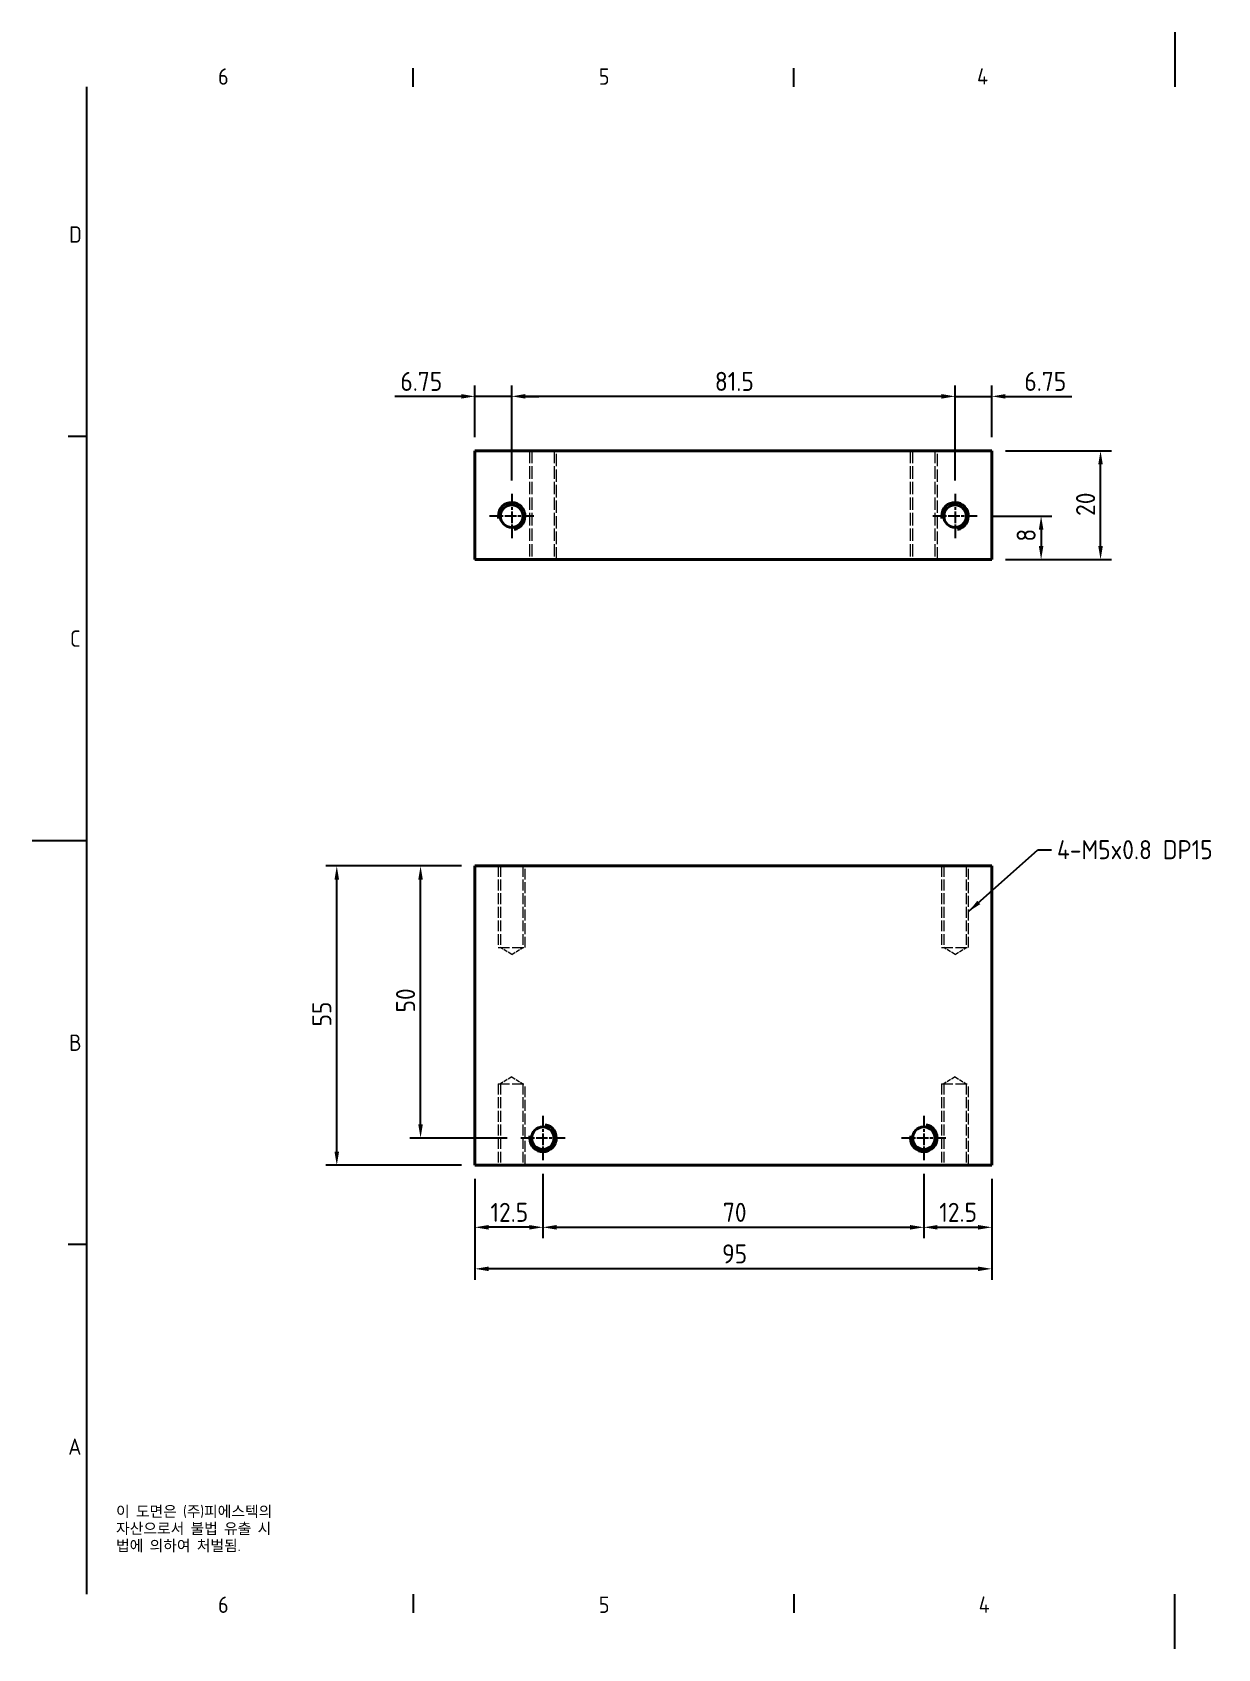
# Model space of a CAD drawing. Header units: millimetres. Extents: x 0 to 420, y 0 to 297.
# Drawn here: x 0 to 217.9, y 0 to 297 of the extents above; entities that cross this region are included whole.
import ezdxf

# ---------------------------------------------------------------- set-up
doc = ezdxf.new("R2010")
doc.units = ezdxf.units.MM
doc.linetypes.add('CHAIN', pattern=[0.35429999999999995, 0.2362, -0.0295, 0.0591, -0.0295])
doc.linetypes.add('DASHED', pattern=[0.2067, 0.1654, -0.0413])
doc.layers.get('0').update_dxf_attribs({"color": 3, "lineweight": 25})
for name, color, linetype, lineweight in [('가려진 것(ISO)', 2, 'DASHED', 18), ('가시적인 것(ISO)', 3, 'Continuous', 40), ('가시적인 좁은 것(ISO)', 3, 'Continuous', 35), ('경계(ISO)', 7, 'Continuous', 25), ('기호(ISO)', 5, 'Continuous', 25), ('중심 표식(ISO)', 1, 'Continuous', 25), ('치수(ISO)', 2, 'Continuous', 25)]:
    doc.layers.add(name, color=color, linetype=linetype, lineweight=lineweight)
doc.styles.add('문자 텍스트_PSTEK_POSCO', font='isocp.shx')
doc.styles.add('치수 텍스트_PSTEK_POSCO', font='isocp.shx')
doc.dimstyles.new('치수_PSTEK_POSCO', dxfattribs={"dimtxt": 3.5, "dimasz": 2.5, "dimexe": 2, "dimexo": 2.5, "dimgap": 1, "dimtad": 1, "dimrnd": 1e-08, "dimdsep": 46, "dimtxsty": '치수 텍스트_PSTEK_POSCO', "dimcen": 0.09, "dimdle": 10, "dimclrd": 7, "dimclre": 7, "dimclrt": 2, "dimadec": 1, "dimazin": 2, "dimtfac": 1, "dimtmove": 0, "dimatfit": 3, "dimfxl": 0, "dimtolj": 1, "dimlwd": -1, "dimlwe": -1, "dimarcsym": 0})
doc.dimstyles.new('치수_PSTEK_POSCO$7', dxfattribs={"dimtxt": 3.5, "dimasz": 2.5, "dimexe": 2, "dimexo": 2.5, "dimgap": 1, "dimtad": 1, "dimrnd": 1e-08, "dimdsep": 46, "dimtxsty": '치수 텍스트_PSTEK_POSCO', "dimcen": 0.09, "dimdle": 10, "dimclrd": 7, "dimclre": 7, "dimclrt": 2, "dimadec": 1, "dimazin": 2, "dimtfac": 1, "dimtmove": 0, "dimatfit": 3, "dimfxl": 0, "dimtolj": 1, "dimlwd": -1, "dimlwe": -1, "dimarcsym": 0})

# ---------------------------------------------------------------- blocks, each defined once
blk = doc.blocks.new('경계 Default Border')
at = {"layer": '경계(ISO)'}
for p, q in [((70, 287.0000076293945), (70, 290.4000091552734)), ((140, 287.0000076293945), (140, 290.4000091552734)), ((10, 222.7499961853027), (6.599999666213989, 222.7499961853027)), ((10, 74.25000190734863), (6.599999666213989, 74.25000190734863)), ((70, 10), (70, 6.599999666213989)), ((140, 10), (140, 6.599999666213989))]:
    blk.add_line(p, q, dxfattribs=at)
at = {"layer": '경계(ISO)', "flags": 128}
for points in [[(210, 297.0000076293945), (210, 287.0000076293945)], [(10, 10), (10, 287.0000076293945)], [(0, 148.5000038146973), (10, 148.5000038146973)], [(210, 0), (210, 10)]]:
    blk.add_lwpolyline(points, dxfattribs=at)
at = {"layer": '경계(ISO)', "color": 2, "char_height": 3.00000011920929, "attachment_point": 7, "style": '문자 텍스트_PSTEK_POSCO'}
for s, insert in [('6', (34.14453946055966, 287.3713945155963)), ('5', (104.1445394605597, 287.3713945155963)), ('4', (173.6662693321705, 287.4)), ('D', (6.766269272565841, 258.3463944559917)), ('C', (6.932538589835167, 184.0963944559917)), ('B', (6.766269272565841, 109.8463944559917)), ('A', (6.59999988079071, 35.61784856929444)), ('6', (34.14453946055966, 6.57139439638704)), ('5', (104.1445394605597, 6.57139439638704)), ('4', (173.9734701308116, 6.59999988079071))]:
    blk.add_mtext(s, dxfattribs=dict(at, insert=insert))
blk = doc.blocks.new('*D23')
at = {"layer": 'Defpoints', "color": 0}
for p in [(55.97087993134777, 143.8179561065351), (81.36902603609228, 143.8179561065351), (81.36902603609228, 88.81795610653505)]:
    blk.add_point(p, dxfattribs=at)
at = {"layer": '치수(ISO)', "color": 7}
for p, q in [((78.86902603609228, 143.8179561065351), (53.97087993134777, 143.8179561065351)), ((55.97087993134776, 91.31795610653505), (55.97087993134777, 141.3179561065351)), ((78.86902603609228, 88.81795610653505), (53.97087993134776, 88.81795610653505))]:
    blk.add_line(p, q, dxfattribs=at)
for points in [[(55.5542132646811, 141.3179561065351), (56.38754659801443, 141.3179561065351), (55.97087993134777, 143.8179561065351)], [(55.5542132646811, 91.31795610653505), (56.38754659801442, 91.31795610653505), (55.97087993134776, 88.81795610653505)]]:
    blk.add_solid(points, dxfattribs=at)
at = {"layer": '치수(ISO)', "color": 2, "insert": (53.22087993134775, 114.3204687331198), "char_height": 3.5, "attachment_point": 4, "rotation": 90, "style": '치수 텍스트_PSTEK_POSCO'}
blk.add_mtext('\\A1;55', dxfattribs=at)
blk = doc.blocks.new('*D24')
at = {"layer": 'Defpoints', "color": 0}
for p in [(176.3690260361201, 220.1099946626388), (196.3690260361202, 220.1099946626388), (176.3690260361201, 200.1099946626389)]:
    blk.add_point(p, dxfattribs=at)
at = {"layer": '치수(ISO)', "color": 7}
for p, q in [((178.8690260361201, 220.1099946626388), (198.3690260361202, 220.1099946626388)), ((196.3690260361202, 202.6099946626388), (196.3690260361202, 217.6099946626388)), ((178.8690260361201, 200.1099946626389), (198.3690260361202, 200.1099946626388))]:
    blk.add_line(p, q, dxfattribs=at)
for points in [[(195.9523593694535, 217.6099946626388), (196.7856927027868, 217.6099946626388), (196.3690260361202, 220.1099946626388)], [(195.9523593694535, 202.6099946626388), (196.7856927027868, 202.6099946626388), (196.3690260361202, 200.1099946626388)]]:
    blk.add_solid(points, dxfattribs=at)
at = {"layer": '치수(ISO)', "color": 2, "insert": (193.6186815479311, 208.139177733505), "char_height": 3.5, "attachment_point": 4, "rotation": 90, "style": '치수 텍스트_PSTEK_POSCO'}
blk.add_mtext('\\A1;20', dxfattribs=at)
blk = doc.blocks.new('*D25')
at = {"layer": 'Defpoints', "color": 0}
for p in [(88.11902603612012, 230.1099946626388), (88.11902603612012, 212.1769946626388), (169.6190260361201, 212.1769946626388)]:
    blk.add_point(p, dxfattribs=at)
at = {"layer": '치수(ISO)', "color": 7}
for p, q in [((88.11902603612012, 214.6769946626388), (88.11902603612012, 232.1099946626388)), ((169.6190260361201, 214.6769946626388), (169.6190260361201, 232.1099946626388)), ((167.1190260361201, 230.1099946626388), (90.61902603612012, 230.1099946626388))]:
    blk.add_line(p, q, dxfattribs=at)
for points in [[(90.61902603612012, 230.5266613293055), (90.61902603612012, 229.6933279959722), (88.11902603612012, 230.1099946626388)], [(167.1190260361201, 230.5266613293055), (167.1190260361201, 229.6933279959722), (169.6190260361201, 230.1099946626388)]]:
    blk.add_solid(points, dxfattribs=at)
at = {"layer": '치수(ISO)', "color": 2, "insert": (125.4715386627048, 232.8599946626388), "char_height": 3.5, "attachment_point": 4, "style": '치수 텍스트_PSTEK_POSCO'}
blk.add_mtext('\\A1;81.5', dxfattribs=at)
blk = doc.blocks.new('*D26')
at = {"layer": 'Defpoints', "color": 0}
for p in [(176.3690260361201, 230.1099946626388), (176.3690260361201, 220.1099946626388), (169.6190260361201, 212.1769946626388)]:
    blk.add_point(p, dxfattribs=at)
at = {"layer": '치수(ISO)', "color": 7}
for p, q in [((169.6190260361201, 214.6769946626388), (169.6190260361201, 232.1099946626388)), ((176.3690260361201, 222.6099946626388), (176.3690260361201, 232.1099946626388)), ((167.1190260361201, 230.1099946626388), (164.6190260361201, 230.1099946626388)), ((169.6190260361201, 230.1099946626388), (176.3690260361201, 230.1099946626388)), ((178.8690260361201, 230.1099946626388), (191.0734496018484, 230.1099946626388))]:
    blk.add_line(p, q, dxfattribs=at)
for points in [[(167.1190260361201, 230.5266613293055), (167.1190260361201, 229.6933279959722), (169.6190260361201, 230.1099946626388)], [(178.8690260361201, 230.5266613293055), (178.8690260361201, 229.6933279959722), (176.3690260361201, 230.1099946626388)]]:
    blk.add_solid(points, dxfattribs=at)
at = {"layer": '치수(ISO)', "color": 2, "insert": (182.3690260361201, 232.8599946626388), "char_height": 3.5, "attachment_point": 4, "style": '치수 텍스트_PSTEK_POSCO'}
blk.add_mtext('\\A1;6.75', dxfattribs=at)
blk = doc.blocks.new('*D27')
at = {"layer": 'Defpoints', "color": 0}
for p in [(81.36902603612012, 230.1099946626388), (81.36902603612012, 220.1099946626388), (88.11902603612012, 212.1769946626388)]:
    blk.add_point(p, dxfattribs=at)
at = {"layer": '치수(ISO)', "color": 7}
for p, q in [((81.36902603612012, 222.6099946626388), (81.36902603612012, 232.1099946626388)), ((88.11902603612012, 214.6769946626388), (88.11902603612012, 232.1099946626388)), ((78.86902603612012, 230.1099946626388), (66.6646024703919, 230.1099946626388)), ((88.11902603612012, 230.1099946626388), (81.36902603612012, 230.1099946626388)), ((90.61902603612012, 230.1099946626388), (93.11902603612012, 230.1099946626388))]:
    blk.add_line(p, q, dxfattribs=at)
for points in [[(78.86902603612012, 230.5266613293055), (78.86902603612012, 229.6933279959722), (81.36902603612012, 230.1099946626388)], [(90.61902603612012, 230.5266613293055), (90.61902603612012, 229.6933279959722), (88.11902603612012, 230.1099946626388)]]:
    blk.add_solid(points, dxfattribs=at)
at = {"layer": '치수(ISO)', "color": 2, "insert": (67.66460247039188, 232.8599946626388), "char_height": 3.5, "attachment_point": 4, "style": '치수 텍스트_PSTEK_POSCO'}
blk.add_mtext('\\A1;6.75', dxfattribs=at)
blk = doc.blocks.new('*D28')
at = {"layer": 'Defpoints', "color": 0}
for p in [(173.6860260361201, 208.1099946626388), (176.3690260361201, 200.1099946626389), (185.4444800679244, 200.1099946626389)]:
    blk.add_point(p, dxfattribs=at)
at = {"layer": '치수(ISO)', "color": 7}
for p, q in [((176.1860260361201, 208.1099946626388), (187.4444800679244, 208.1099946626388)), ((185.4444800679244, 205.6099946626388), (185.4444800679244, 202.6099946626389)), ((178.8690260361201, 200.1099946626389), (187.4444800679244, 200.1099946626389))]:
    blk.add_line(p, q, dxfattribs=at)
for points in [[(185.0278134012577, 205.6099946626388), (185.861146734591, 205.6099946626388), (185.4444800679244, 208.1099946626388)], [(185.0278134012577, 202.6099946626389), (185.861146734591, 202.6099946626389), (185.4444800679244, 200.1099946626389)]]:
    blk.add_solid(points, dxfattribs=at)
at = {"layer": '치수(ISO)', "color": 2, "insert": (182.6944800679243, 203.4099946626389), "char_height": 3.5, "attachment_point": 4, "rotation": 90, "style": '치수 텍스트_PSTEK_POSCO'}
blk.add_mtext('\\A1;8', dxfattribs=at)
blk = doc.blocks.new('*D29')
at = {"layer": 'Defpoints', "color": 0}
for p in [(71.36902603609231, 143.8179561065351), (81.3690260360923, 143.8179561065351), (89.80202603609227, 93.81795610653505)]:
    blk.add_point(p, dxfattribs=at)
at = {"layer": '치수(ISO)', "color": 7}
for p, q in [((78.8690260360923, 143.8179561065351), (69.36902603609231, 143.8179561065351)), ((71.36902603609231, 96.31795610653505), (71.36902603609231, 141.3179561065351)), ((87.30202603609227, 93.81795610653505), (69.3690260360923, 93.81795610653505))]:
    blk.add_line(p, q, dxfattribs=at)
for points in [[(70.95235936942564, 141.3179561065351), (71.78569270275898, 141.3179561065351), (71.36902603609231, 143.8179561065351)], [(70.95235936942564, 96.31795610653505), (71.78569270275898, 96.31795610653505), (71.3690260360923, 93.81795610653505)]]:
    blk.add_solid(points, dxfattribs=at)
at = {"layer": '치수(ISO)', "color": 2, "insert": (68.6190260360923, 116.8915781537792), "char_height": 3.5, "attachment_point": 4, "rotation": 90, "style": '치수 텍스트_PSTEK_POSCO'}
blk.add_mtext('\\A1;50', dxfattribs=at)
blk = doc.blocks.new('*D30')
at = {"layer": 'Defpoints', "color": 0}
for p in [(81.36902603609228, 88.81795610653505), (176.3690260360923, 88.81795610653505), (81.36902603609228, 69.79312807313906)]:
    blk.add_point(p, dxfattribs=at)
at = {"layer": '치수(ISO)', "color": 7}
for p, q in [((81.36902603609228, 86.31795610653505), (81.36902603609228, 67.79312807313906)), ((176.3690260360923, 86.31795610653505), (176.3690260360923, 67.79312807313906)), ((173.8690260360923, 69.79312807313906), (83.86902603609228, 69.79312807313906))]:
    blk.add_line(p, q, dxfattribs=at)
for points in [[(83.86902603609228, 70.20979473980573), (83.86902603609228, 69.37646140647239), (81.36902603609228, 69.79312807313906)], [(173.8690260360923, 70.20979473980573), (173.8690260360923, 69.37646140647239), (176.3690260360923, 69.79312807313906)]]:
    blk.add_solid(points, dxfattribs=at)
at = {"layer": '치수(ISO)', "color": 2, "insert": (126.7990512892617, 72.54312807313906), "char_height": 3.5, "attachment_point": 4, "style": '치수 텍스트_PSTEK_POSCO'}
blk.add_mtext('\\A1;95', dxfattribs=at)
blk = doc.blocks.new('*D31')
at = {"layer": 'Defpoints', "color": 0}
for p in [(93.86902603609228, 89.75095610653504), (81.36902603609228, 88.81795610653505), (81.36902603609228, 77.42521528851226)]:
    blk.add_point(p, dxfattribs=at)
at = {"layer": '치수(ISO)', "color": 7}
for p, q in [((81.36902603609228, 86.31795610653505), (81.36902603609228, 75.42521528851226)), ((93.86902603609228, 87.25095610653504), (93.86902603609228, 75.42521528851226)), ((91.36902603609228, 77.42521528851226), (83.86902603609228, 77.42521528851226))]:
    blk.add_line(p, q, dxfattribs=at)
for points in [[(83.86902603609228, 77.84188195517893), (83.86902603609228, 77.00854862184559), (81.36902603609228, 77.42521528851226)], [(91.36902603609228, 77.84188195517893), (91.36902603609228, 77.00854862184559), (93.86902603609228, 77.42521528851226)]]:
    blk.add_solid(points, dxfattribs=at)
at = {"layer": '치수(ISO)', "color": 2, "insert": (84.22153866267699, 80.17555977670123), "char_height": 3.5, "attachment_point": 4, "style": '치수 텍스트_PSTEK_POSCO'}
blk.add_mtext('\\A1;12.5', dxfattribs=at)
blk = doc.blocks.new('*D32')
at = {"layer": 'Defpoints', "color": 0}
for p in [(93.86902603609228, 89.75095610653504), (163.8690260360923, 89.75095610653504), (163.8690260360923, 77.42521528851226)]:
    blk.add_point(p, dxfattribs=at)
at = {"layer": '치수(ISO)', "color": 7}
for p, q in [((93.86902603609228, 87.25095610653504), (93.86902603609228, 75.42521528851226)), ((163.8690260360923, 87.25095610653504), (163.8690260360923, 75.42521528851226)), ((96.36902603609228, 77.42521528851226), (161.3690260360923, 77.42521528851226))]:
    blk.add_line(p, q, dxfattribs=at)
for points in [[(96.36902603609228, 77.84188195517893), (96.36902603609228, 77.00854862184559), (93.86902603609228, 77.42521528851226)], [(161.3690260360923, 77.84188195517893), (161.3690260360923, 77.00854862184559), (163.8690260360923, 77.42521528851226)]]:
    blk.add_solid(points, dxfattribs=at)
at = {"layer": '치수(ISO)', "color": 2, "insert": (126.9426480833364, 80.17521528851226), "char_height": 3.5, "attachment_point": 4, "style": '치수 텍스트_PSTEK_POSCO'}
blk.add_mtext('\\A1;70', dxfattribs=at)
blk = doc.blocks.new('*D33')
at = {"layer": 'Defpoints', "color": 0}
for p in [(163.8690260360923, 89.75095610653504), (176.3690260360923, 88.81795610653505), (176.3690260360923, 77.42521528851226)]:
    blk.add_point(p, dxfattribs=at)
at = {"layer": '치수(ISO)', "color": 7}
for p, q in [((163.8690260360923, 87.25095610653504), (163.8690260360923, 75.42521528851226)), ((176.3690260360923, 86.31795610653505), (176.3690260360923, 75.42521528851226)), ((166.3690260360923, 77.42521528851226), (173.8690260360923, 77.42521528851226))]:
    blk.add_line(p, q, dxfattribs=at)
for points in [[(166.3690260360923, 77.84188195517893), (166.3690260360923, 77.00854862184559), (163.8690260360923, 77.42521528851226)], [(173.8690260360923, 77.84188195517893), (173.8690260360923, 77.00854862184559), (176.3690260360923, 77.42521528851226)]]:
    blk.add_solid(points, dxfattribs=at)
at = {"layer": '치수(ISO)', "color": 2, "insert": (166.721538662677, 80.17555977670123), "char_height": 3.5, "attachment_point": 4, "style": '치수 텍스트_PSTEK_POSCO'}
blk.add_mtext('\\A1;12.5', dxfattribs=at)

msp = doc.modelspace()

# ---------------------------------------------------------------- linework, layer by layer
at = {"layer": '가려진 것(ISO)', "ltscale": 13.82265567779541}
for p, q in [((91.36902603612012, 220.109994662624), (91.36902603612012, 200.109994662624)), ((91.80202603612011, 220.109994662624), (91.80202603612011, 200.109994662624)), ((95.93602603612013, 220.109994662624), (95.93602603612013, 200.109994662624)), ((96.36902603612012, 200.109994662624), (96.36902603612012, 220.109994662624)), ((161.3690260361201, 220.109994662624), (161.3690260361201, 200.109994662624)), ((161.8020260361201, 220.109994662624), (161.8020260361201, 200.109994662624)), ((165.9360260361201, 220.109994662624), (165.9360260361201, 200.109994662624)), ((166.3690260361201, 200.109994662624), (166.3690260361201, 220.109994662624))]:
    msp.add_line(p, q, dxfattribs=at)
at = {"layer": '가려진 것(ISO)', "ltscale": 12.09482383728027}
for p, q in [((85.6190260360923, 143.8179561065351), (85.6190260360923, 128.8179561065351)), ((86.05202603609229, 143.8179561065351), (86.05202603609229, 128.8179561065351)), ((90.1860260360923, 143.8179561065351), (90.1860260360923, 128.8179561065351)), ((90.6190260360923, 128.8179561065351), (90.6190260360923, 143.8179561065351)), ((167.1190260360923, 143.8179561065351), (167.1190260360923, 128.8179561065351)), ((167.5520260360923, 143.8179561065351), (167.5520260360923, 128.8179561065351)), ((171.6860260360923, 143.8179561065351), (171.6860260360923, 128.8179561065351)), ((172.1190260360923, 128.8179561065351), (172.1190260360923, 143.8179561065351)), ((85.6190260360923, 103.817956106535), (85.6190260360923, 88.81795610653505)), ((86.05202603609229, 103.817956106535), (86.05202603609229, 88.81795610653505)), ((90.1860260360923, 103.817956106535), (90.1860260360923, 88.81795610653505)), ((90.6190260360923, 88.81795610653505), (90.6190260360923, 103.817956106535)), ((167.1190260360923, 103.817956106535), (167.1190260360923, 88.81795610653505)), ((167.5520260360923, 103.817956106535), (167.5520260360923, 88.81795610653505)), ((171.6860260360923, 103.817956106535), (171.6860260360923, 88.81795610653505)), ((172.1190260360923, 88.81795610653505), (172.1190260360923, 103.817956106535))]:
    msp.add_line(p, q, dxfattribs=at)
at = {"layer": '가려진 것(ISO)', "ltscale": 12.66566944122314}
for p, q in [((85.6190260360923, 128.8179561065351), (90.6190260360923, 128.8179561065351)), ((167.1190260360923, 128.8179561065351), (172.1190260360923, 128.8179561065351)), ((85.6190260360923, 103.817956106535), (90.6190260360923, 103.817956106535)), ((167.1190260360923, 103.817956106535), (172.1190260360923, 103.817956106535))]:
    msp.add_line(p, q, dxfattribs=at)
at = {"layer": '가려진 것(ISO)', "ltscale": 4.592945098876953}
for p, q in [((88.1190260360923, 127.5759772070051), (86.05202603609229, 128.8179561065351)), ((88.1190260360923, 127.5759772070051), (90.1860260360923, 128.8179561065351)), ((169.6190260360923, 127.5759772070051), (167.5520260360923, 128.8179561065351)), ((169.6190260360923, 127.5759772070051), (171.6860260360923, 128.8179561065351)), ((88.1190260360923, 105.059935006065), (86.05202603609229, 103.817956106535)), ((88.1190260360923, 105.059935006065), (90.1860260360923, 103.817956106535)), ((169.6190260360923, 105.059935006065), (167.5520260360923, 103.817956106535)), ((169.6190260360923, 105.059935006065), (171.6860260360923, 103.817956106535))]:
    msp.add_line(p, q, dxfattribs=at)
at = {"layer": '가시적인 것(ISO)'}
for p, q in [((176.3690260361201, 220.1099946626388), (81.36902603612012, 220.1099946626388)), ((81.36902603612012, 220.1099946626388), (81.36902603612012, 200.1099946626388)), ((176.3690260361201, 200.1099946626389), (176.3690260361201, 220.1099946626388)), ((81.36902603612012, 200.1099946626388), (176.3690260361201, 200.1099946626389)), ((81.3690260360923, 143.8179561065351), (176.3690260360923, 143.8179561065351)), ((81.3690260360923, 88.81795610653505), (81.3690260360923, 143.8179561065351)), ((176.3690260360923, 88.81795610653505), (176.3690260360923, 143.8179561065351)), ((176.3690260360923, 88.81795610653505), (81.3690260360923, 88.81795610653505))]:
    msp.add_line(p, q, dxfattribs=at)
for centre in [(88.11902603612012, 208.1099946626388), (169.6190260361201, 208.1099946626388), (93.8690260360923, 93.81795610653505), (163.8690260360923, 93.81795610653505)]:
    msp.add_circle(centre, 2.067, dxfattribs=at)
at = {"layer": '가시적인 좁은 것(ISO)'}
for centre, radius, start, end in [((88.11902603612012, 208.1099946626388), 2.499999999999997, 280.0000000000493, 189.9999999999992), ((169.6190260361201, 208.1099946626388), 2.500000000000002, 280.0000000000497, 189.9999999999984), ((93.86902603609228, 93.81795610653505), 2.500000000000002, 170.0000000000019, 79.99999999995065), ((163.8690260360923, 93.81795610653505), 2.500000000000002, 170.0000000000023, 79.99999999995103)]:
    msp.add_arc(centre, radius, start, end, dxfattribs=at)
at = {"layer": '중심 표식(ISO)', "linetype": 'CHAIN', "ltscale": 9.038460731506348}
for p, q in [((88.11902603612012, 212.1769946626388), (88.11902603612012, 204.0429946626388)), ((169.6190260361201, 212.1769946626388), (169.6190260361201, 204.0429946626388)), ((92.18602603612013, 208.1099946626388), (84.05202603612011, 208.1099946626388)), ((173.6860260361201, 208.1099946626388), (165.5520260361201, 208.1099946626388)), ((93.86902603609228, 97.88495610653506), (93.86902603609228, 89.75095610653504)), ((163.8690260360923, 97.88495610653506), (163.8690260360923, 89.75095610653504)), ((97.93602603609229, 93.81795610653505), (89.80202603609227, 93.81795610653505)), ((167.9360260360923, 93.81795610653505), (159.8020260360923, 93.81795610653505))]:
    msp.add_line(p, q, dxfattribs=at)

# ---------------------------------------------------------------- block references
msp.add_blockref('경계 Default Border', (0, 0))

# ---------------------------------------------------------------- texts
at = {"layer": '기호(ISO)', "color": 2, "insert": (188.3588951982034, 146.815116430427), "char_height": 3.499999940395355, "width": 34.18290123939514, "attachment_point": 4, "line_spacing_factor": 0.612500011920929, "style": '치수 텍스트_PSTEK_POSCO'}
msp.add_mtext('{4-M5x0.8 DP15}', dxfattribs=at)
at = {"layer": '기호(ISO)', "color": 7, "insert": (15.39462540488438, 26.22827243992431), "char_height": 2.000000029802322, "width": 51.24013826054251, "attachment_point": 1, "line_spacing_factor": 0.9442214369773865, "style": '문자 텍스트_PSTEK_POSCO'}
msp.add_mtext('{이 도면은 (주)피에스텍의\\P자산으로서 불법 유출 시 \\P법에 의하여 처벌됨.}', dxfattribs=at)

# ---------------------------------------------------------------- dimensions: what is measured, and where the dimension line sits
at = {"layer": '치수(ISO)', "color": 7}
for base, p1, p2, angle, override, picture, middle in [((81.36902603612012, 230.1099946626388), (88.11902603612012, 212.1769946626388), (81.36902603612012, 220.1099946626388), 180, {"dimdec": 2, "dimtp": 0, "dimtm": -0, "dimtdec": 2, "dimtofl": 1, "dimatfit": 1}, '*D27', (71.516814253256, 230.1099946626388)), ((88.11902603612012, 230.1099946626388), (169.6190260361201, 212.1769946626388), (88.11902603612012, 212.1769946626388), 180, {"dimdec": 2, "dimtp": 0, "dimtm": -0, "dimtdec": 2, "dimtofl": 0, "dimatfit": 1}, '*D25', (128.8690260361201, 230.1099946626388)), ((176.3690260361201, 230.1099946626388), (169.6190260361201, 212.1769946626388), (176.3690260361201, 220.1099946626388), 180, {"dimdec": 2, "dimtp": 0, "dimtm": -0, "dimtdec": 2, "dimtofl": 1, "dimatfit": 1}, '*D26', (186.2212378189842, 230.1099946626388)), ((196.3690260361202, 220.1099946626388), (176.3690260361201, 200.1099946626389), (176.3690260361201, 220.1099946626388), 90, {"dimdec": 2, "dimtp": 0, "dimtm": -0, "dimtdec": 2, "dimtofl": 0, "dimatfit": 1}, '*D24', (196.3690260361201, 210.1099946626389)), ((185.4444800679244, 200.1099946626389), (173.6860260361201, 208.1099946626388), (176.3690260361201, 200.1099946626389), 90, {"dimdec": 2, "dimtp": 0, "dimtm": -0, "dimtdec": 2, "dimtofl": 0, "dimatfit": 1}, '*D28', (185.4444800679243, 204.1099946626389)), ((55.97087993134777, 143.8179561065351), (81.36902603609228, 88.81795610653505), (81.36902603609228, 143.8179561065351), 90, {"dimdec": 2, "dimtp": 0, "dimtm": -0, "dimtdec": 2, "dimtofl": 0, "dimatfit": 1}, '*D23', (55.97087993134775, 116.317956106535)), ((71.36902603609231, 143.8179561065351), (89.80202603609227, 93.81795610653505), (81.3690260360923, 143.8179561065351), 90, {"dimdec": 2, "dimtp": 0, "dimtm": -0, "dimtdec": 2, "dimtofl": 0, "dimatfit": 1}, '*D29', (71.3690260360923, 118.817956106535)), ((81.36902603609228, 77.42521528851226), (93.86902603609228, 89.75095610653504), (81.36902603609228, 88.81795610653505), 180, {"dimdec": 2, "dimtp": 0, "dimtm": -0, "dimtdec": 2, "dimtofl": 0, "dimatfit": 1}, '*D31', (87.61902603609228, 77.42521528851226)), ((163.8690260360923, 77.42521528851226), (93.86902603609228, 89.75095610653504), (163.8690260360923, 89.75095610653504), 180, {"dimdec": 2, "dimtp": 0, "dimtm": -0, "dimtdec": 2, "dimtofl": 0, "dimatfit": 1}, '*D32', (128.8690260360923, 77.42521528851226)), ((176.3690260360923, 77.42521528851226), (163.8690260360923, 89.75095610653504), (176.3690260360923, 88.81795610653505), 180, {"dimdec": 2, "dimtp": 0, "dimtm": -0, "dimtdec": 2, "dimtofl": 0, "dimatfit": 1}, '*D33', (170.1190260360923, 77.42521528851226)), ((81.36902603609228, 69.79312807313906), (176.3690260360923, 88.81795610653505), (81.36902603609228, 88.81795610653505), 180, {"dimdec": 2, "dimtp": 0, "dimtm": -0, "dimtdec": 2, "dimtofl": 0, "dimatfit": 1}, '*D30', (128.8690260360923, 69.79312807313906))]:
    dim = msp.add_linear_dim(base=base, p1=p1, p2=p2, angle=angle, dimstyle='치수_PSTEK_POSCO', override=override, dxfattribs=at)
    dim.commit()
    dim.dimension.update_dxf_attribs({"geometry": picture, "text_midpoint": middle, "dimtype": 160})

# ---------------------------------------------------------------- leaders
at = {"layer": '기호(ISO)', "color": 7, "annotation_type": 0, "has_hookline": 1, "hookline_direction": 0, "text_width": 29.54497424368266}
msp.add_leader([(172.1190260360923, 135.4427238230754), (184.8588951982034, 146.815116430427), (187.3588951982034, 146.815116430427)], dimstyle='치수_PSTEK_POSCO$7', override={"dimtad": 0}, dxfattribs=at)

doc.saveas('drawing.dxf')
